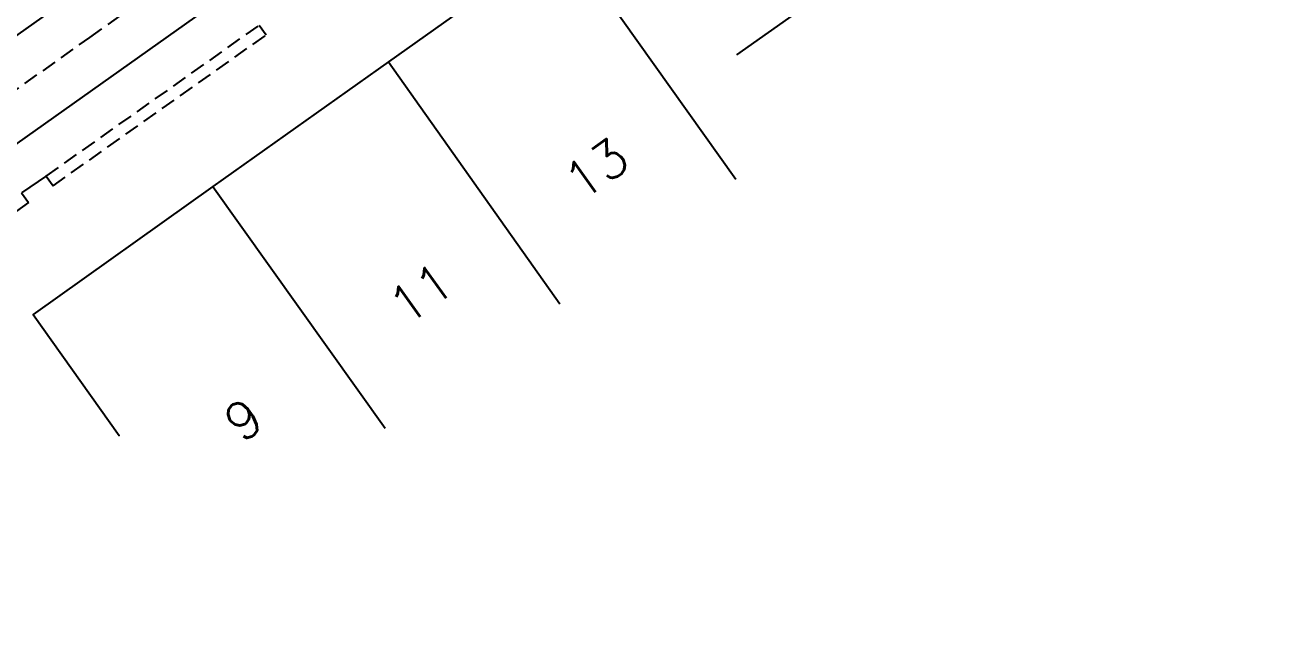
# Model space of a CAD drawing. Header units: millimetres. Extents: x 134000 to 135000, y 131000 to 132000.
# Drawn here: x 134219.91 to 134262.56, y 131390.96 to 131411.1 of the extents above; entities that cross this region are included whole.
import ezdxf
from ezdxf.enums import TextEntityAlignment as Align

# ---------------------------------------------------------------- set-up
doc = ezdxf.new("R2010")
doc.units = ezdxf.units.MM
doc.linetypes.add('DASHED', pattern=[0.75, 0.5, -0.25])
for name, color, linetype in [('W0001', 6, 'DASHED'), ('W0008', 7, 'CONTINUOUS'), ('W0100', 7, 'CONTINUOUS'), ('W0105', 7, 'CONTINUOUS'), ('W0112', 1, 'DASHED'), ('W0991', 7, 'CONTINUOUS'), ('W1102', 7, 'CONTINUOUS')]:
    doc.layers.add(name, color=color, linetype=linetype)
doc.styles.get("Standard").update_dxf_attribs({"font": 'romans.shx', "width": 0.85})

msp = doc.modelspace()

# ---------------------------------------------------------------- linework, layer by layer
at = {"layer": 'W0001'}
msp.add_lwpolyline([(134130.036, 131341.852), (134133.158, 131344.527), (134135.776, 131346.514), (134147.01, 131354.496), (134156.655, 131361.328), (134160.164, 131364.318), (134163.596, 131367.916), (134168.082, 131372.26), (134174.206, 131376.706), (134191.15, 131388.734), (134222.086, 131410.692), (134236.134, 131420.666), (134240.456, 131423.624), (134245.467, 131426.29), (134250.698, 131428.331), (134259.606, 131431.258), (134270.122, 131434.798), (134276.155, 131437.378)], dxfattribs=at)
at = {"layer": 'W0008'}
for points in [[(134214.868, 131403.748), (134228.174, 131413.183), (134237.611, 131419.888), (134241.171, 131422.319), (134243.655, 131423.774), (134245.341, 131424.606), (134247.268, 131425.459), (134249.829, 131426.464), (134252.162, 131427.255), (134269.872, 131433.045)], [(134213.145, 131406.177), (134226.45, 131415.611), (134235.909, 131422.332), (134239.577, 131424.837), (134242.242, 131426.397), (134244.078, 131427.304), (134246.121, 131428.208), (134248.806, 131429.262), (134251.22, 131430.08), (134259.237, 131432.707)]]:
    msp.add_lwpolyline(points, dxfattribs=at)
at = {"layer": 'W0100'}
for points in [[(134238.06, 131414.068), (134232.145, 131409.875), (134226.234, 131405.666), (134220.173, 131401.349), (134223.073, 131397.277), (134223.073, 131397.277), (134223.073, 131397.277), (134223.073, 131397.277), (134223.073, 131397.277), (134223.073, 131397.277), (134223.073, 131397.277), (134223.073, 131397.277), (134223.073, 131397.277), (134223.073, 131397.277), (134223.073, 131397.277), (134223.073, 131397.277), (134223.073, 131397.277), (134223.073, 131397.277), (134223.073, 131397.277), (134223.073, 131397.277), (134223.073, 131397.277), (134223.073, 131397.277), (134223.073, 131397.277), (134223.073, 131397.277), (134223.073, 131397.277), (134223.073, 131397.277), (134223.073, 131397.277), (134223.073, 131397.277), (134223.073, 131397.277), (134223.073, 131397.277), (134223.073, 131397.277), (134223.073, 131397.277), (134223.073, 131397.277), (134223.073, 131397.277), (134223.073, 131397.277), (134223.073, 131397.277), (134223.073, 131397.277), (134223.073, 131397.277), (134223.073, 131397.277), (134223.073, 131397.277), (134223.073, 131397.277), (134223.073, 131397.277), (134223.073, 131397.277), (134223.073, 131397.277), (134223.073, 131397.277), (134223.073, 131397.277), (134223.073, 131397.277), (134223.073, 131397.277), (134223.073, 131397.277), (134223.073, 131397.277), (134223.073, 131397.277), (134223.073, 131397.277), (134223.073, 131397.277), (134223.073, 131397.277), (134223.073, 131397.277), (134223.073, 131397.277), (134223.073, 131397.277), (134223.073, 131397.277), (134223.073, 131397.277), (134223.073, 131397.277), (134223.073, 131397.277), (134223.073, 131397.277), (134223.073, 131397.277), (134223.073, 131397.277), (134223.073, 131397.277), (134223.073, 131397.277), (134223.073, 131397.277), (134223.073, 131397.277), (134223.073, 131397.277), (134223.073, 131397.277), (134223.073, 131397.277), (134223.073, 131397.277), (134223.073, 131397.277), (134223.073, 131397.277), (134223.073, 131397.277), (134223.073, 131397.277), (134223.073, 131397.277), (134223.073, 131397.277), (134223.073, 131397.277), (134223.073, 131397.277), (134223.073, 131397.277), (134223.073, 131397.277), (134223.073, 131397.277), (134223.073, 131397.277), (134223.073, 131397.277), (134223.073, 131397.277), (134223.073, 131397.277), (134223.073, 131397.277), (134223.073, 131397.277), (134223.073, 131397.277), (134223.073, 131397.277), (134223.073, 131397.277), (134223.073, 131397.277), (134223.073, 131397.277), (134223.073, 131397.277), (134223.073, 131397.277), (134223.073, 131397.277), (134223.073, 131397.277), (134223.073, 131397.277), (134223.073, 131397.277), (134223.073, 131397.277), (134223.073, 131397.277), (134223.073, 131397.277), (134223.073, 131397.277), (134223.073, 131397.277), (134223.073, 131397.277), (134223.073, 131397.277), (134223.073, 131397.277), (134223.073, 131397.277), (134223.073, 131397.277), (134223.073, 131397.277), (134223.073, 131397.277), (134223.073, 131397.277), (134223.073, 131397.277), (134223.073, 131397.277), (134223.073, 131397.277), (134223.073, 131397.277)], [(134243.886, 131410.105), (134247.968, 131412.993)]]:
    msp.add_lwpolyline(points, dxfattribs=at)
at = {"layer": 'W0105'}
msp.add_line((134220.622, 131406.027), (134219.786, 131405.451), dxfattribs=at)
at = {"layer": 'W0112'}
for p, q in [((134220.615, 131406.02), (134227.793, 131411.1)), ((134228.024, 131410.773), (134227.793, 131411.1)), ((134220.846, 131405.693), (134228.024, 131410.773)), ((134220.615, 131406.02), (134220.846, 131405.693))]:
    msp.add_line(p, q, dxfattribs=at)
msp.add_lwpolyline([(134219.786, 131405.452), (134220.018, 131405.126), (134216.94, 131402.924)], dxfattribs=at)
at = {"layer": 'W1102'}
for p, q in [((134238.06, 131414.068), (134243.856, 131405.919)), ((134232.145, 131409.875), (134237.929, 131401.717)), ((134226.234, 131405.666), (134232.034, 131397.52))]:
    msp.add_line(p, q, dxfattribs=at)

# ---------------------------------------------------------------- texts
at = {"layer": 'W0991'}
for s, rotation, p in [('13', 35.3365, (134239.156, 131406.264)), ('11', 35.4531, (134233.247, 131402.066)), ('9', 35.45, (134227.264, 131397.806))]:
    msp.add_text(s, height=1.25, rotation=rotation, dxfattribs=at).set_placement(p, align=Align.MIDDLE)

doc.saveas('drawing.dxf')
